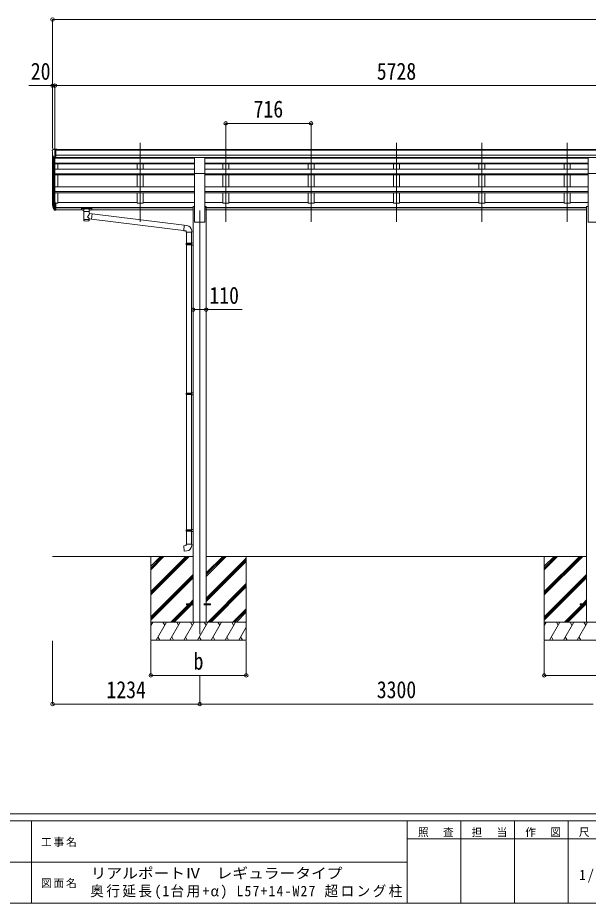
# Model space of a CAD drawing. Units: millimetres at full size, sheet at 1:30. Extents: x -8385 to 8479, y -5853 to 5787.
# Drawn here: x -518 to 4267, y -5853 to 1572 of the extents above; entities that cross this region are included whole.
import ezdxf
from ezdxf.enums import TextEntityAlignment as Align

# ---------------------------------------------------------------- set-up
doc = ezdxf.new("R2010")
doc.units = ezdxf.units.MM
doc.header["$LTSCALE"] = 30
doc.header["$PDMODE"] = 32
doc.header["$PDSIZE"] = 30
for name, color, linetype, lineweight in [('0-0_0', 7, 'Continuous', 9), ('0-1_本体', 4, 'Continuous', 9), ('0-2_部品', 7, 'Continuous', 9), ('0-8_PARTS2', 2, 'Continuous', 9), ('0-A_寸法', 6, 'Continuous', 9), ('F-0_240', 7, 'Continuous', 9)]:
    doc.layers.add(name, color=color, linetype=linetype, lineweight=lineweight)
doc.styles.add('ＭＳ ゴシック', font='')
doc.styles.get('ＭＳ ゴシック').set_extended_font_data('MS Gothic')

msp = doc.modelspace()

# ---------------------------------------------------------------- linework, layer by layer
at = {"layer": '0-0_0'}
for p, q in [((-225.87, -2945.47), (953.13, -2945.47)), ((598.33, -2945.47), (598.33, -3645.47)), ((598.33, -3239.65), (892.51, -2945.47)), ((598.33, -3253.79), (906.65, -2945.47)), ((598.33, -3267.93), (920.8, -2945.47)), ((598.33, -3055.8), (708.66, -2945.47)), ((598.33, -3041.66), (694.52, -2945.47)), ((598.33, -3027.52), (680.38, -2945.47)), ((1063.13, -2945.47), (4253.13, -2945.47)), ((1063.13, -3111.5), (1229.16, -2945.47)), ((1063.13, -3097.36), (1215.02, -2945.47)), ((1063.13, -3083.22), (1200.88, -2945.47)), ((1063.13, -3295.35), (1398.33, -2960.15)), ((1398.33, -2945.47), (1398.33, -3645.47)), ((3898.33, -2945.47), (3898.33, -3645.47)), ((3898.33, -3239.65), (4192.51, -2945.47)), ((3898.33, -3253.79), (4206.65, -2945.47)), ((3898.33, -3267.93), (4220.8, -2945.47)), ((3898.33, -3055.8), (4008.66, -2945.47)), ((3898.33, -3041.66), (3994.52, -2945.47)), ((3898.33, -3027.52), (3980.38, -2945.47)), ((1063.13, -3309.49), (1398.33, -2974.29)), ((1063.13, -3323.63), (1398.33, -2988.44)), ((598.33, -3451.78), (953.13, -3096.98)), ((598.33, -3465.92), (953.13, -3111.13)), ((3898.33, -3451.78), (4253.13, -3096.98)), ((3898.33, -3465.92), (4253.13, -3111.13)), ((598.33, -3480.07), (953.13, -3125.27)), ((1075.14, -3495.47), (1398.33, -3172.28)), ((1089.28, -3495.47), (1398.33, -3186.43)), ((3898.33, -3480.07), (4253.13, -3125.27)), ((1103.43, -3495.47), (1398.33, -3200.57)), ((921.27, -3340.97), (953.13, -3309.11)), ((935.42, -3340.97), (953.13, -3323.26)), ((949.56, -3340.97), (953.13, -3337.4)), ((4221.27, -3340.97), (4253.13, -3309.11)), ((4235.42, -3340.97), (4253.13, -3323.26)), ((4249.56, -3340.97), (4253.13, -3337.4)), ((766.77, -3495.47), (912.27, -3349.97)), ((780.92, -3495.47), (926.42, -3349.97)), ((795.06, -3495.47), (940.56, -3349.97)), ((1287.27, -3495.47), (1398.33, -3384.41)), ((1301.42, -3495.47), (1398.33, -3398.56)), ((1315.56, -3495.47), (1398.33, -3412.7)), ((4066.77, -3495.47), (4212.27, -3349.97)), ((4080.92, -3495.47), (4226.42, -3349.97)), ((4095.06, -3495.47), (4240.56, -3349.97)), ((1398.33, -3495.47), (598.33, -3495.47)), ((598.33, -3522.98), (614.21, -3495.47)), ((643.08, -3645.47), (729.68, -3495.47)), ((714.68, -3521.45), (699.68, -3495.47)), ((758.55, -3645.47), (845.15, -3495.47)), ((830.15, -3521.45), (815.15, -3495.47)), ((874.02, -3645.47), (960.62, -3495.47)), ((945.62, -3521.45), (930.62, -3495.47)), ((989.49, -3645.47), (1076.09, -3495.47)), ((1061.09, -3521.45), (1046.09, -3495.47)), ((1104.96, -3645.47), (1191.56, -3495.47)), ((1176.56, -3521.45), (1161.56, -3495.47)), ((1220.43, -3645.47), (1307.03, -3495.47)), ((1277.03, -3495.47), (1292.03, -3521.45)), ((1335.9, -3645.47), (1398.33, -3537.33)), ((1392.5, -3495.47), (1398.33, -3505.57)), ((4698.33, -3495.47), (3898.33, -3495.47)), ((3898.33, -3522.98), (3914.21, -3495.47)), ((3943.08, -3645.47), (4029.68, -3495.47)), ((4014.68, -3521.45), (3999.68, -3495.47)), ((4058.55, -3645.47), (4145.15, -3495.47)), ((4130.15, -3521.45), (4115.15, -3495.47)), ((4174.02, -3645.47), (4260.62, -3495.47)), ((4245.62, -3521.45), (4230.62, -3495.47)), ((658.08, -3619.49), (673.07, -3645.47)), ((773.55, -3619.49), (788.55, -3645.47)), ((889.02, -3619.49), (904.02, -3645.47)), ((1004.49, -3619.49), (1019.49, -3645.47)), ((1119.96, -3619.49), (1134.96, -3645.47)), ((1235.43, -3619.49), (1250.43, -3645.47)), ((1350.9, -3619.49), (1365.9, -3645.47)), ((3958.08, -3619.49), (3973.07, -3645.47)), ((4073.55, -3619.49), (4088.55, -3645.47)), ((4189.02, -3619.49), (4204.02, -3645.47)), ((598.33, -3645.47), (1398.33, -3645.47)), ((3898.33, -3645.47), (4698.33, -3645.47))]:
    msp.add_line(p, q, dxfattribs=at)
at = {"layer": '0-1_本体'}
for p, q in [((-199.37, 467.51), (5505.63, 467.51)), ((-199.37, 462.15), (5505.63, 462.15)), ((-225.87, 17.24), (-225.87, 430.76)), ((-221.59, 411.96), (-221.59, -7.02)), ((-211.87, 396.6), (-211.87, -25.02)), ((-205.87, 397.13), (-205.87, 19.41)), ((-205.87, 395.63), (965.63, 395.63)), ((-199.37, 418.63), (5515.63, 418.63)), ((-199.37, 400.96), (5515.63, 400.96)), ((965.63, 398.59), (-199.37, 398.59)), ((485.13, 398.59), (485.13, 395.63)), ((535.13, 398.59), (535.13, 395.63)), ((1050.63, 398.59), (4265.63, 398.59)), ((1050.63, 395.63), (4265.63, 395.63)), ((1201.13, 398.59), (1201.13, 395.63)), ((1251.13, 398.59), (1251.13, 395.63)), ((1917.13, 398.59), (1917.13, 395.63)), ((1967.13, 398.59), (1967.13, 395.63)), ((2633.13, 398.59), (2633.13, 395.63)), ((2683.13, 398.59), (2683.13, 395.63)), ((3349.13, 398.59), (3349.13, 395.63)), ((3399.13, 398.59), (3399.13, 395.63)), ((4065.13, 398.59), (4065.13, 395.63)), ((4115.13, 398.59), (4115.13, 395.63)), ((-205.87, 353.68), (965.63, 353.68)), ((-205.87, 351.98), (965.63, 351.98)), ((-205.87, 348.2), (965.63, 348.2)), ((-205.87, 302.77), (965.63, 302.77)), ((-180.87, 302.77), (-180.87, 348.2)), ((485.13, 348.2), (485.13, 302.77)), ((535.13, 348.2), (535.13, 302.77)), ((1050.63, 353.68), (4265.63, 353.68)), ((1050.63, 351.98), (4265.63, 351.98)), ((1050.63, 348.2), (4265.63, 348.2)), ((1050.63, 302.77), (4265.63, 302.77)), ((1201.13, 348.2), (1201.13, 302.77)), ((1251.13, 348.2), (1251.13, 302.77)), ((1917.13, 348.2), (1917.13, 302.77)), ((1967.13, 348.2), (1967.13, 302.77)), ((2633.13, 348.2), (2633.13, 302.77)), ((2683.13, 348.2), (2683.13, 302.77)), ((3349.13, 348.2), (3349.13, 302.77)), ((3399.13, 348.2), (3399.13, 302.77)), ((4065.13, 348.2), (4065.13, 302.77)), ((4115.13, 348.2), (4115.13, 302.77)), ((-205.87, 262.19), (965.63, 262.19)), ((-205.87, 260.5), (965.63, 260.5)), ((-205.87, 253.63), (965.63, 253.63)), ((-180.87, 154.53), (-180.87, 253.63)), ((485.13, 253.63), (485.13, 154.53)), ((535.13, 253.63), (535.13, 154.53)), ((965.63, -142.02), (965.63, 264.93)), ((1050.63, -142.02), (1050.63, 264.93)), ((1050.63, 262.19), (4265.63, 262.19)), ((1050.63, 260.5), (4265.63, 260.5)), ((1050.63, 253.63), (4265.63, 253.63)), ((1201.13, 253.63), (1201.13, 154.53)), ((1251.13, 253.63), (1251.13, 154.53)), ((1917.13, 253.63), (1917.13, 154.53)), ((1967.13, 253.63), (1967.13, 154.53)), ((2633.13, 253.63), (2633.13, 154.53)), ((2683.13, 253.63), (2683.13, 154.53)), ((3349.13, 253.63), (3349.13, 154.53)), ((3399.13, 253.63), (3399.13, 154.53)), ((4065.13, 253.63), (4065.13, 154.53)), ((4115.13, 253.63), (4115.13, 154.53)), ((4265.63, -142.02), (4265.63, 264.93)), ((-205.87, 154.53), (965.63, 154.53)), ((1050.63, 154.53), (4265.63, 154.53)), ((-205.87, 115.39), (965.63, 115.39)), ((-205.87, 113.72), (965.63, 113.72)), ((-205.87, 104.08), (965.63, 104.08)), ((-180.87, 18.58), (-180.87, 104.08)), ((485.13, 104.08), (485.13, 18.58)), ((1050.63, 115.39), (4265.63, 115.39)), ((1050.63, 113.72), (4265.63, 113.72)), ((1050.63, 104.08), (4265.63, 104.08)), ((1201.13, 104.08), (1201.13, 18.58)), ((1917.13, 104.08), (1917.13, 18.58)), ((2633.13, 104.08), (2633.13, 18.58)), ((3349.13, 104.08), (3349.13, 18.58)), ((4065.13, 104.08), (4065.13, 18.58)), ((-199.37, 18.58), (-180.87, 18.58)), ((-180.87, 23.8), (485.13, 23.8)), ((535.13, 23.8), (965.63, 23.8)), ((1050.63, 23.8), (1201.13, 23.8)), ((1251.13, 23.8), (1917.13, 23.8)), ((1967.13, 23.8), (2633.13, 23.8)), ((2683.13, 23.8), (3349.13, 23.8)), ((3399.13, 23.8), (4065.13, 23.8)), ((4115.13, 23.8), (4265.63, 23.8)), ((-199.37, -20.51), (953.13, -20.51)), ((-199.37, -21.89), (953.13, -21.89)), ((-199.37, -39.07), (32.13, -39.07)), ((86.13, -39.07), (953.13, -39.07)), ((953.13, -12.02), (965.63, -12.02)), ((953.13, -12.02), (953.13, -3492.02)), ((1050.63, -12.02), (1063.13, -12.02)), ((1050.63, -20.51), (4253.13, -20.51)), ((1050.63, -21.89), (4253.13, -21.89)), ((1050.63, -39.07), (4253.13, -39.07)), ((1063.13, -12.02), (1063.13, -3492.02)), ((4253.13, -12.02), (4265.63, -12.02)), ((4253.13, -12.02), (4253.13, -3492.02)), ((965.63, -142.02), (1050.63, -142.02)), ((4265.63, -142.02), (4350.63, -142.02))]:
    msp.add_line(p, q, dxfattribs=at)
for points in [[(535.13, 104.08), (535.13, 18.58), (485.13, 18.58)], [(1251.13, 104.08), (1251.13, 18.58), (1201.13, 18.58)], [(1967.13, 104.08), (1967.13, 18.58), (1917.13, 18.58)], [(2683.13, 104.08), (2683.13, 18.58), (2633.13, 18.58)], [(3399.13, 104.08), (3399.13, 18.58), (3349.13, 18.58)], [(4115.13, 104.08), (4115.13, 18.58), (4065.13, 18.58)]]:
    msp.add_lwpolyline(points, dxfattribs=at)
at = {"layer": '0-2_部品'}
for p, q in [((-227.87, 459.74), (-227.87, 459.11)), ((-220.96, 468.54), (-225.03, 462.73)), ((-217.87, 469.11), (-220.2, 468.97)), ((-217.87, 469.11), (-199.37, 469.11)), ((-205.87, 396.13), (-205.87, 469.11)), ((-199.37, 469.11), (-189.37, 469.02)), ((-199.37, 397.13), (-199.37, 469.11)), ((-189.37, 467.51), (-189.37, 469.02)), ((-213.49, 397.94), (-222.77, 414)), ((-205.87, 396.13), (-211.08, 396.44)), ((-199.37, 397.13), (-205.87, 397.13)), ((965.63, 399.08), (1050.63, 399.08)), ((965.63, 264.93), (965.63, 399.08)), ((1050.63, 264.93), (1050.63, 399.08)), ((4265.63, 399.08), (4350.63, 399.08)), ((4265.63, 264.93), (4265.63, 399.08)), ((965.63, 264.93), (1050.63, 264.93)), ((4265.63, 264.93), (4350.63, 264.93)), ((-205.87, 19.82), (-205.87, -42.06)), ((-199.37, 19.82), (-205.87, 19.82)), ((-199.37, 19.82), (-199.37, -41.24)), ((-223.48, -6.22), (-213.31, -25.39)), ((-212.3, -24.14), (-222.06, -5.72)), ((-220.89, -23.07), (-213.31, -40.56)), ((-205.87, -24.89), (-211, -24.89)), ((-205.87, -26.89), (-210.71, -26.89)), ((-205.87, -42.06), (-210.71, -42.06)), ((-199.37, -18.49), (-205.87, -18.49)), ((-199.37, -23.89), (-205.87, -23.89)), ((-199.37, -41.24), (-205.87, -41.24)), ((15.63, -26.95), (15.63, -37.71)), ((15.63, -27.14), (15.63, -28.68)), ((17.63, -26.29), (100.63, -26.29)), ((17.63, -28.47), (100.63, -28.47)), ((17.63, -38.38), (32.13, -38.38)), ((32.13, -45.18), (32.13, -34.91)), ((36.23, -49.68), (36.21, -129.98)), ((82.03, -67.26), (82.03, -49.67)), ((107.25, -71.16), (82.03, -67.25)), ((86.13, -45.18), (86.13, -34.91)), ((86.13, -38.38), (100.63, -38.38)), ((107.25, -71.16), (100.23, -116.42)), ((102.63, -26.95), (102.63, -37.71)), ((107.25, -71.16), (879.22, -167.96)), ((82.05, -129.98), (82.03, -113.35)), ((82.03, -113.6), (100.23, -116.42)), ((100.23, -116.42), (895.13, -215.53)), ((900.05, -169.78), (879.22, -167.96)), ((941.13, -225.53), (941.13, -214.61)), ((895.13, -225.53), (941.13, -225.53)), ((897.13, -225.53), (897.13, -319.53)), ((939.13, -225.53), (939.13, -316.97)), ((895.13, -321.53), (896.13, -319.53)), ((895.13, -321.53), (939.13, -321.53)), ((895.13, -321.53), (895.13, -329.53)), ((895.13, -329.53), (939.13, -329.53)), ((895.13, -329.53), (896.13, -331.53)), ((896.13, -319.53), (939.13, -319.53)), ((896.13, -331.53), (939.13, -331.53)), ((897.13, -331.53), (897.13, -1575.72)), ((934.65, -321.53), (934.22, -319.53)), ((937.13, -317.03), (953.13, -316.56)), ((937.13, -319.03), (937.13, -317.03)), ((937.13, -319.03), (939.13, -319.03)), ((937.13, -334.03), (937.13, -332.03)), ((937.13, -334.03), (953.13, -334.5)), ((939.13, -334.09), (939.13, -1573.16)), ((953.13, -316.56), (953.13, -334.5)), ((895.13, -1577.72), (896.13, -1575.72)), ((895.13, -1577.72), (939.13, -1577.72)), ((895.13, -1577.72), (895.13, -1585.72)), ((895.13, -1585.72), (939.13, -1585.72)), ((895.13, -1585.72), (896.13, -1587.72)), ((896.13, -1575.72), (939.13, -1575.72)), ((896.13, -1587.72), (939.13, -1587.72)), ((897.13, -1587.72), (897.13, -2720.88)), ((934.65, -1577.72), (934.22, -1575.72)), ((937.13, -1573.22), (953.13, -1572.75)), ((937.13, -1575.22), (937.13, -1573.22)), ((937.13, -1575.22), (939.13, -1575.22)), ((937.13, -1590.22), (937.13, -1588.22)), ((937.13, -1590.22), (953.13, -1590.69)), ((939.13, -1590.28), (939.13, -2718.32)), ((953.13, -1572.75), (953.13, -1590.69)), ((895.13, -2722.88), (896.13, -2720.88)), ((895.13, -2722.88), (939.13, -2722.88)), ((895.13, -2722.88), (895.13, -2730.88)), ((895.13, -2730.88), (939.13, -2730.88)), ((895.13, -2730.88), (896.13, -2732.88)), ((896.13, -2720.88), (939.13, -2720.88)), ((896.13, -2732.88), (939.13, -2732.88)), ((897.13, -2732.88), (897.13, -2842.88)), ((934.65, -2722.88), (934.22, -2720.88)), ((937.13, -2718.38), (953.13, -2717.91)), ((937.13, -2720.38), (937.13, -2718.38)), ((937.13, -2720.38), (939.13, -2720.38)), ((937.13, -2735.38), (937.13, -2733.38)), ((937.13, -2735.38), (953.13, -2735.85)), ((939.13, -2735.44), (939.13, -2842.88)), ((953.13, -2717.91), (953.13, -2735.85)), ((895.13, -2842.88), (941.13, -2842.88)), ((895.13, -2852.88), (895.13, -2842.88)), ((941.13, -2842.88), (941.13, -2853.79))]:
    msp.add_line(p, q, dxfattribs=at)
at = {"layer": '0-2_部品', "color": 4}
for p, q in [((898.33, -3340.97), (898.33, -3349.97)), ((953.13, -3340.97), (898.33, -3340.97)), ((1097.93, -3340.97), (1043.13, -3340.97)), ((4198.33, -3340.97), (4198.33, -3349.97)), ((4253.13, -3340.97), (4198.33, -3340.97)), ((953.13, -3349.97), (898.33, -3349.97)), ((4253.13, -3349.97), (4198.33, -3349.97))]:
    msp.add_line(p, q, dxfattribs=at)
at = {"layer": '0-2_部品'}
for points in [[(15.63, -26.95), (15.67, -26.76), (15.75, -26.62), (15.85, -26.53), (15.95, -26.47), (16.07, -26.42), (16.37, -26.36), (16.86, -26.31), (17.4, -26.29), (17.63, -26.29)], [(15.63, -37.71), (15.67, -37.91), (15.75, -38.04), (15.85, -38.14), (15.95, -38.2), (16.07, -38.24), (16.37, -38.31), (16.86, -38.35), (17.4, -38.37), (17.63, -38.38)], [(32.17, -45.13), (32.15, -45.48), (32.39, -46.44), (32.91, -47.32), (33.72, -48.16), (34.83, -48.96), (36.23, -49.68)], [(82.03, -49.67), (82.26, -49.58), (83.62, -48.84), (84.73, -48), (85.49, -47.13), (85.95, -46.23), (86.12, -45.34)], [(100.63, -26.29), (100.98, -26.29), (101.51, -26.32), (101.96, -26.37), (102.27, -26.45), (102.44, -26.54), (102.56, -26.68), (102.62, -26.86), (102.63, -26.95)], [(100.63, -38.38), (100.98, -38.37), (101.51, -38.35), (101.96, -38.3), (102.27, -38.22), (102.44, -38.12), (102.56, -37.98), (102.62, -37.8), (102.63, -37.71)], [(879.22, -167.96), (875.21, -213.79), (895.13, -215.53), (895.13, -225.53)], [(934.65, -321.53), (934.65, -329.53), (934.22, -331.53)], [(937.13, -332.03), (939.13, -332.03), (939.13, -319.03)], [(934.65, -1577.72), (934.65, -1585.72), (934.22, -1587.72)], [(937.13, -1588.22), (939.13, -1588.22), (939.13, -1575.22)], [(934.65, -2722.88), (934.65, -2730.88), (934.22, -2732.88)], [(937.13, -2733.38), (939.13, -2733.38), (939.13, -2720.38)], [(900.05, -2898.62), (879.22, -2900.45), (875.21, -2854.62), (895.13, -2852.88)]]:
    msp.add_lwpolyline(points, dxfattribs=at)
at = {"layer": '0-2_部品', "color": 4}
msp.add_lwpolyline([(1097.93, -3340.97), (1097.93, -3349.97), (1043.13, -3349.97)], dxfattribs=at)
at = {"layer": '0-2_部品'}
for centre, radius, start, end in [((-224.87, 459.74), 3, 93, 180), ((-25.87, 459.11), 202, 180, 192.90261), ((-220.14, 467.97), 1, 93.5, 145), ((-210.89, 399.44), 3, 210, 266.5), ((-137.21, 15.95), 89.07, 174.49576, 194.41188), ((-137.92, 20.23), 88.05, 177.22392, 197.21071), ((-92.65, 13.01), 133.22, 183.27987, 195.71302), ((-210.71, -23.89), 3, 210, 270), ((-210.71, -39.06), 3, 210, 270), ((-211, -23.39), 1.5, 210, 270), ((896.13, -214.61), 45, 0, 85), ((896.13, -2853.79), 45, 275, 0)]:
    msp.add_arc(centre, radius, start, end, dxfattribs=at)
for centre, major_axis, ratio, start_param, end_param in [((17.63, -28.68), (2, 0), 0.109601, 1.5707963, 3.1415927), ((59.13, -34.91), (27, 0), 0.122176, 6.2831853, 9.424778), ((59.14, -50.14), (-22.91, 0.42), 0.072511, 0.0008029, 1.5715993), ((59.14, -51.76), (-22.91, 0.42), 0.072511, 0.0008029, 1.5715993), ((59.12, -50.14), (22.92, 0.42), 0.07247, 4.71158, 6.2823764), ((59.12, -51.76), (22.92, 0.42), 0.07247, 4.71158, 6.2823764), ((59.13, -93.8), (-22.81, -26.62), 0.234429, 1.6855472, 3.1268519), ((70.13, -45.18), (16, 0), 0.361356, 6.2636979, 6.2831853), ((100.63, -28.68), (2, 0), 0.109601, 0, 1.5707963), ((59.13, -129.98), (22.92, 0), 0.101955, 3.1415499, 6.2833984), ((59.13, -117.53), (22.91, 0), 0.122865, 3.1415927, 6.2831853), ((61.69, -91.15), (20.32, -22.25), 0.045535, 0.0389954, 1.3075346)]:
    msp.add_ellipse(centre, major_axis=major_axis, ratio=ratio, start_param=start_param, end_param=end_param, dxfattribs=at)
at = {"layer": '0-8_PARTS2'}
for p, q in [((510.13, -139.27), (510.13, 523.26)), ((1226.13, -139.27), (1226.13, 523.26)), ((1942.13, -139.27), (1942.13, 523.26)), ((2658.13, -139.27), (2658.13, 523.26)), ((3374.13, -139.27), (3374.13, 523.26)), ((4090.13, -139.27), (4090.13, 523.26)), ((1008.13, -45.47), (1008.13, -3595.47))]:
    msp.add_line(p, q, dxfattribs=at)
at = {"layer": '0-A_寸法'}
for p, q in [((-225.87, 1557.08), (-225.87, 476.62)), ((-225.87, 1557.08), (6974.13, 1557.08)), ((-225.87, 1002.89), (-425.87, 1002.89)), ((-225.87, 1002.89), (-225.87, 476.62)), ((-205.87, 1002.89), (-225.87, 1002.89)), ((-205.87, 1002.89), (5522.13, 1002.89)), ((-205.87, 1002.89), (-205.87, 476.62)), ((-205.87, 1002.89), (-205.87, 476.62)), ((1226.13, 686.27), (1942.13, 686.27)), ((1226.13, 686.27), (1226.13, 476.62)), ((1942.13, 686.27), (1942.13, 476.62)), ((953.13, -875.65), (1063.13, -875.65)), ((1063.13, -875.65), (1363.13, -875.65)), ((-225.87, -4181.84), (-225.87, -3652.89)), ((598.33, -3941.86), (598.33, -3652.89)), ((1398.33, -3941.86), (1398.33, -3652.89)), ((3898.33, -3941.86), (3898.33, -3652.89)), ((598.33, -3941.86), (1398.33, -3941.86)), ((1008.13, -4181.84), (1008.13, -3941.86)), ((3898.33, -3941.86), (4698.33, -3941.86)), ((-225.87, -4181.84), (1008.13, -4181.84)), ((1008.13, -4181.84), (4308.13, -4181.84))]:
    msp.add_line(p, q, dxfattribs=at)
for p in [(-225.87, 1557.08), (-225.87, 1002.89), (-205.87, 1002.89), (-205.87, 1002.89), (1226.13, 686.27), (1942.13, 686.27), (953.13, -875.65), (1063.13, -875.65), (598.33, -3941.86), (1398.33, -3941.86), (3898.33, -3941.86), (-225.87, -4181.84), (1008.13, -4181.84)]:
    msp.add_point(p, dxfattribs=at)
at = {"layer": 'F-0_240', "color": 5}
for p, q in [((-8385.45, -5102.66), (8054.55, -5102.66)), ((-8385.45, -5162.66), (5387.79, -5162.66)), ((-402.21, -5162.66), (-402.21, -5852.66)), ((2747.79, -5162.66), (2747.79, -5852.66)), ((3197.79, -5162.66), (3197.79, -5852.66)), ((3647.79, -5162.66), (3647.79, -5852.66)), ((4097.79, -5162.66), (4097.79, -5852.66)), ((2747.79, -5312.66), (4547.79, -5312.66)), ((-3402.21, -5507.66), (2747.79, -5507.66)), ((-8385.45, -5852.66), (8054.55, -5852.66))]:
    msp.add_line(p, q, dxfattribs=at)

# ---------------------------------------------------------------- texts
at = {"layer": '0-A_寸法', "color": 7, "style": 'ＭＳ ゴシック', "width": 0.85}
for s, p in [('20', (-408.37, 1008.89)), ('5728', (2493.13, 1008.89)), ('716', (1460.38, 692.27)), ('110', (1089.38, -869.65)), ('b', (957.08, -3936.86)), ('1234', (226.13, -4175.84)), ('3300', (2493.13, -4175.84))]:
    msp.add_text(s, height=143, dxfattribs=at).set_placement(p, align=Align.BOTTOM_LEFT)
at = {"layer": 'F-0_240', "style": 'ＭＳ ゴシック', "width": 1.1}
msp.add_text('リアルポートⅣ\u3000レギュラータイプ', height=87.98, dxfattribs=at).set_placement((93.72, -5671.05), align=Align.BOTTOM_LEFT)
at = {"layer": 'F-0_240', "attachment_point": 7, "style": 'ＭＳ ゴシック'}
for s, insert, char_height in [('\\T1.17;照\u3000査', (2837.79, -5297.66), 65.98), ('\\T1.17;担\u3000当', (3287.79, -5297.66), 65.98), ('\\T1.17;作\u3000図', (3737.79, -5297.66), 65.98), ('\\T1.17;尺\u3000度', (4187.79, -5297.66), 65.98), ('\\T1.17;工事名', (-323.11, -5380.16), 65.98), ('\\T1.28;\\W0.9;1/30', (4191.54, -5680.16), 87.98), ('\\T1.17;図面名', (-323.11, -5725.16), 65.98), ('\\T1.18;\\W0.95;奥行延長(1台用+α)\\~L57+14-W27\\~超ロング柱', (90.66, -5817.05), 87.98)]:
    msp.add_mtext(s, dxfattribs=dict(at, insert=insert, char_height=char_height))

doc.saveas('drawing.dxf')
